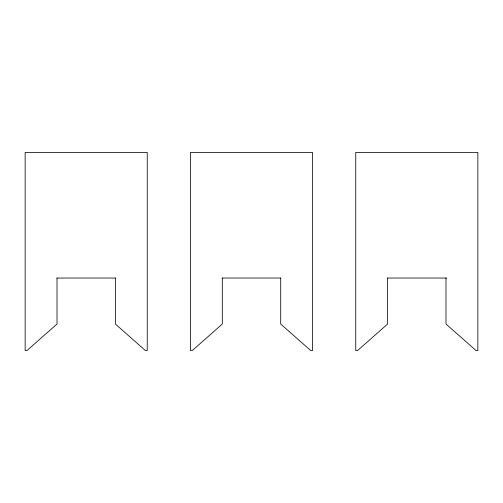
<?xml version="1.0" encoding="UTF-8"?>
<svg xmlns="http://www.w3.org/2000/svg" width="503" height="503" viewBox="0 0 503 503"><rect width="100%" height="100%" fill="white"/><g stroke="black" fill="none" stroke-linecap="round" stroke-linejoin="round"><path stroke-width="0.75" d="M56.864 278.04L115.539 278.04M222.169 278.04L280.844 278.04M387.473 278.04L446.777 278.04M445.998 278.04L445.998 324.045L476.083 350.591L477.85 350.591L477.85 152.409L355.759 152.409L355.759 350.591L357.526 350.591L387.606 324.045L387.606 278.04M280.699 278.04L280.699 324.045L310.779 350.591L312.545 350.591L312.545 152.409L190.455 152.409L190.455 350.591L192.221 350.591L222.301 324.045L222.301 278.04M115.394 278.04L115.394 324.045L145.474 350.591L147.241 350.591L147.241 152.409L25.15 152.409L25.15 350.591L26.917 350.591L57.002 324.045L57.002 278.04"/></g></svg>
